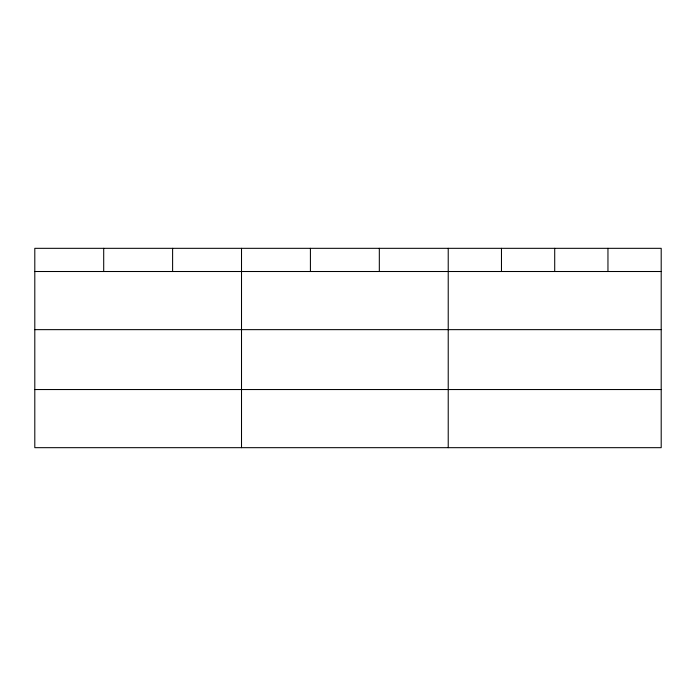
<?xml version="1.0" encoding="UTF-8"?>
<svg xmlns="http://www.w3.org/2000/svg" width="696" height="696" viewBox="0 0 696 696"><rect width="100%" height="100%" fill="white"/><g stroke="black" fill="none" stroke-linecap="round" stroke-linejoin="round"><path stroke-width="1.04" d="M661.2 329.643L661.2 248.324L34.8 248.324L34.8 447.676L661.2 447.676L661.2 329.643L34.8 329.643M34.8 271.51L661.2 271.51M34.8 389.543L661.2 389.543M607.956 248.324L607.956 271.51M554.712 248.324L554.712 271.51M501.468 248.324L501.468 271.51M448.224 248.324L448.224 447.676M379.32 248.324L379.32 271.51M310.416 248.324L310.416 271.51M241.512 248.324L241.512 447.676M172.608 248.324L172.608 271.51M103.704 248.324L103.704 271.51"/></g></svg>
